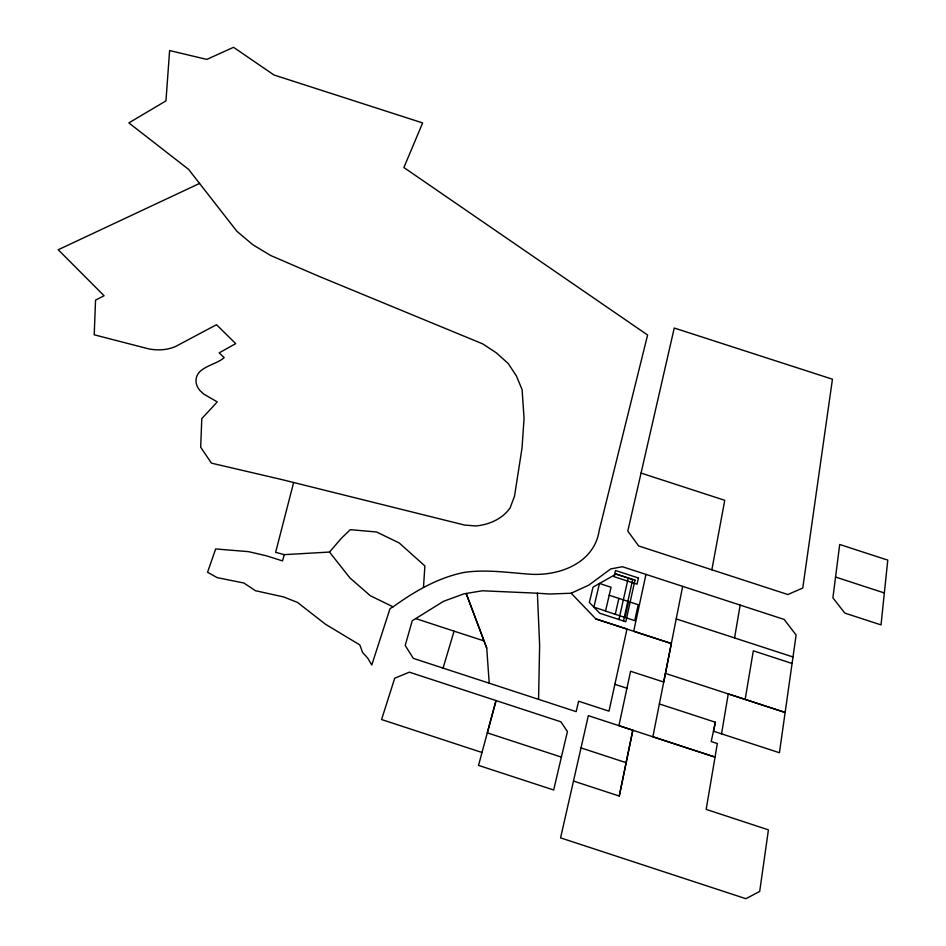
<?xml version="1.0" encoding="UTF-8"?>
<svg xmlns="http://www.w3.org/2000/svg" width="946" height="946" viewBox="0 0 946 946"><rect width="100%" height="100%" fill="white"/><g stroke="black" fill="none" stroke-linecap="round" stroke-linejoin="round"><path stroke-width="1.42" d="M538.57 699.366L539.634 645.148L537.387 593.213L482.306 590.777L463.859 593.863L443.556 601.301L412.255 620.73L405.195 645.468L413.343 658.381L576.149 711.64L578.609 701.234L608.999 711.156L626.973 629.078L595.85 618.921L571.183 593.237L549.65 594.017L537.387 593.213M423.489 587.383L424.884 565.933L399.153 542.909L376.508 531.983L350.327 529.665L341.471 538.179L329.492 552.062L284.297 554.64L275.629 552.346L293.65 482.495M884.344 592.953L881.033 624.892L844.849 613.114L832.894 597.872L839.705 544.482L887.774 560.127L884.344 592.953L835.507 577.036M682.657 586.366L659.374 703.942L715.401 722.247L713.473 731.199L779.433 752.744L796.106 635.014L784.139 619.429L622.468 566.737L610.749 568.913L588.956 585.042L571.183 593.237M721.55 733.812L728.254 693.926L785.121 712.456L665.44 673.41L671.329 643.528L633.69 631.242L645.976 574.411M745.152 699.425L753.323 650.813L792.074 663.477M734.569 637.923L740.162 605.097M711.853 569.811L724.742 500.304L641.057 473.083L674.25 328.026L832.445 379.204L802.764 588.045L787.829 594.526L638.68 545.972L627.801 531.096L641.057 473.083M659.374 703.942L652.87 736.78L715.046 757.107L706.165 809.386L768.424 829.855L759.697 891.439L745.886 898.7L560.576 837.872L588.341 715.661L632.839 730.206L619.263 796.047L573.501 781.065M665.44 673.41L663.725 682.007L630.58 671.27L618.909 725.677L715.046 757.107L717.316 743.544L711.191 741.558L715.401 722.247M619.263 796.047L632.839 730.206M625.01 617.466L628.534 601.55M623.485 620.99L632.673 579.579L615.964 574.127M618.944 619.512L628.215 578.124M615.267 614.285L618.861 598.392M561.392 757.119L553.67 789.993L478.522 765.397L496.035 700.572L487.308 732.854L561.392 757.119L567.434 731.554L560.86 721.798L409.382 672.18L394.719 678.211L381.581 719.528L482.034 752.496M284.297 554.64L282.511 560.907L266.181 555.74L248.491 551.648L215.664 548.952L207.564 572.271L217.19 577.639L243.879 583.032L255.444 590.706L283.575 596.926L297.517 602.425L325.318 624.135L359.811 644.912L362.614 652.515L367.817 658.239L371.778 665.026L390 608.68L393.063 606.835C414.632 591.392 437.466 577.911 463.717 572.496C485.286 569.196 506.95 572.519 528.518 574.08C558.235 576.634 594.194 563.65 599.173 530.564L647.596 335.026L403.895 167.537L422.637 122.933L273.938 74.971L233.544 47.3L206.796 59.409L169.618 50.552L165.964 100.879L128.857 122.909L188.573 169.346L236.89 231.297L252.96 244.837L270.769 255.55L318.66 276.197L482.708 343.883L496.224 352.763L508.073 363.37L516.291 375.751L522.109 389.598L524.06 418.439L522.015 448.12L514.506 496.201L510.119 507.872A56.441 43.481 18.8 0 1 475.98 525.952L464.64 525.077L281.849 479.575L211.431 463.15L200.694 447.233L201.794 418.629L217.273 401.932L203.674 394.033L200.103 390.722A22.905 17.229 9.3 0 1 196.177 382.823C194.001 366.953 215.617 365.546 224.143 357.647L219.176 352.846L235.696 343.635L216.516 324.703L175.779 346.378C167.17 350.186 157.379 350.694 148.238 348.755L94.222 334.801L95.534 300.119L104.072 295.743L58.226 249.756L199.559 183.429M443.071 668.101L454.068 631.159L415.72 618.578M609.2 595.235L638.207 604.707L634.754 620.647L605.535 611.104L611.045 587.241L599.48 583.469L593.875 607.143L605.57 610.95M676.224 618.921L792.961 656.962M595.85 618.921L671.329 643.528M454.068 631.159L484.045 640.915L486.729 648.093L489.224 683.249M614.888 684.313L627.009 688.262M581.033 747.908L626.181 762.689M393.063 606.835L370.347 595.744L349.902 577.911L329.492 552.062M484.045 640.915L466.177 593.485L486.729 648.093M638.432 577.982L637.072 584.179L614.06 576.682L615.491 570.509L638.432 577.982M634.991 580.135L625.803 621.747L599.764 613.245L589.37 602.46L593.036 587.135L616.201 573.997L634.991 580.135"/></g></svg>
